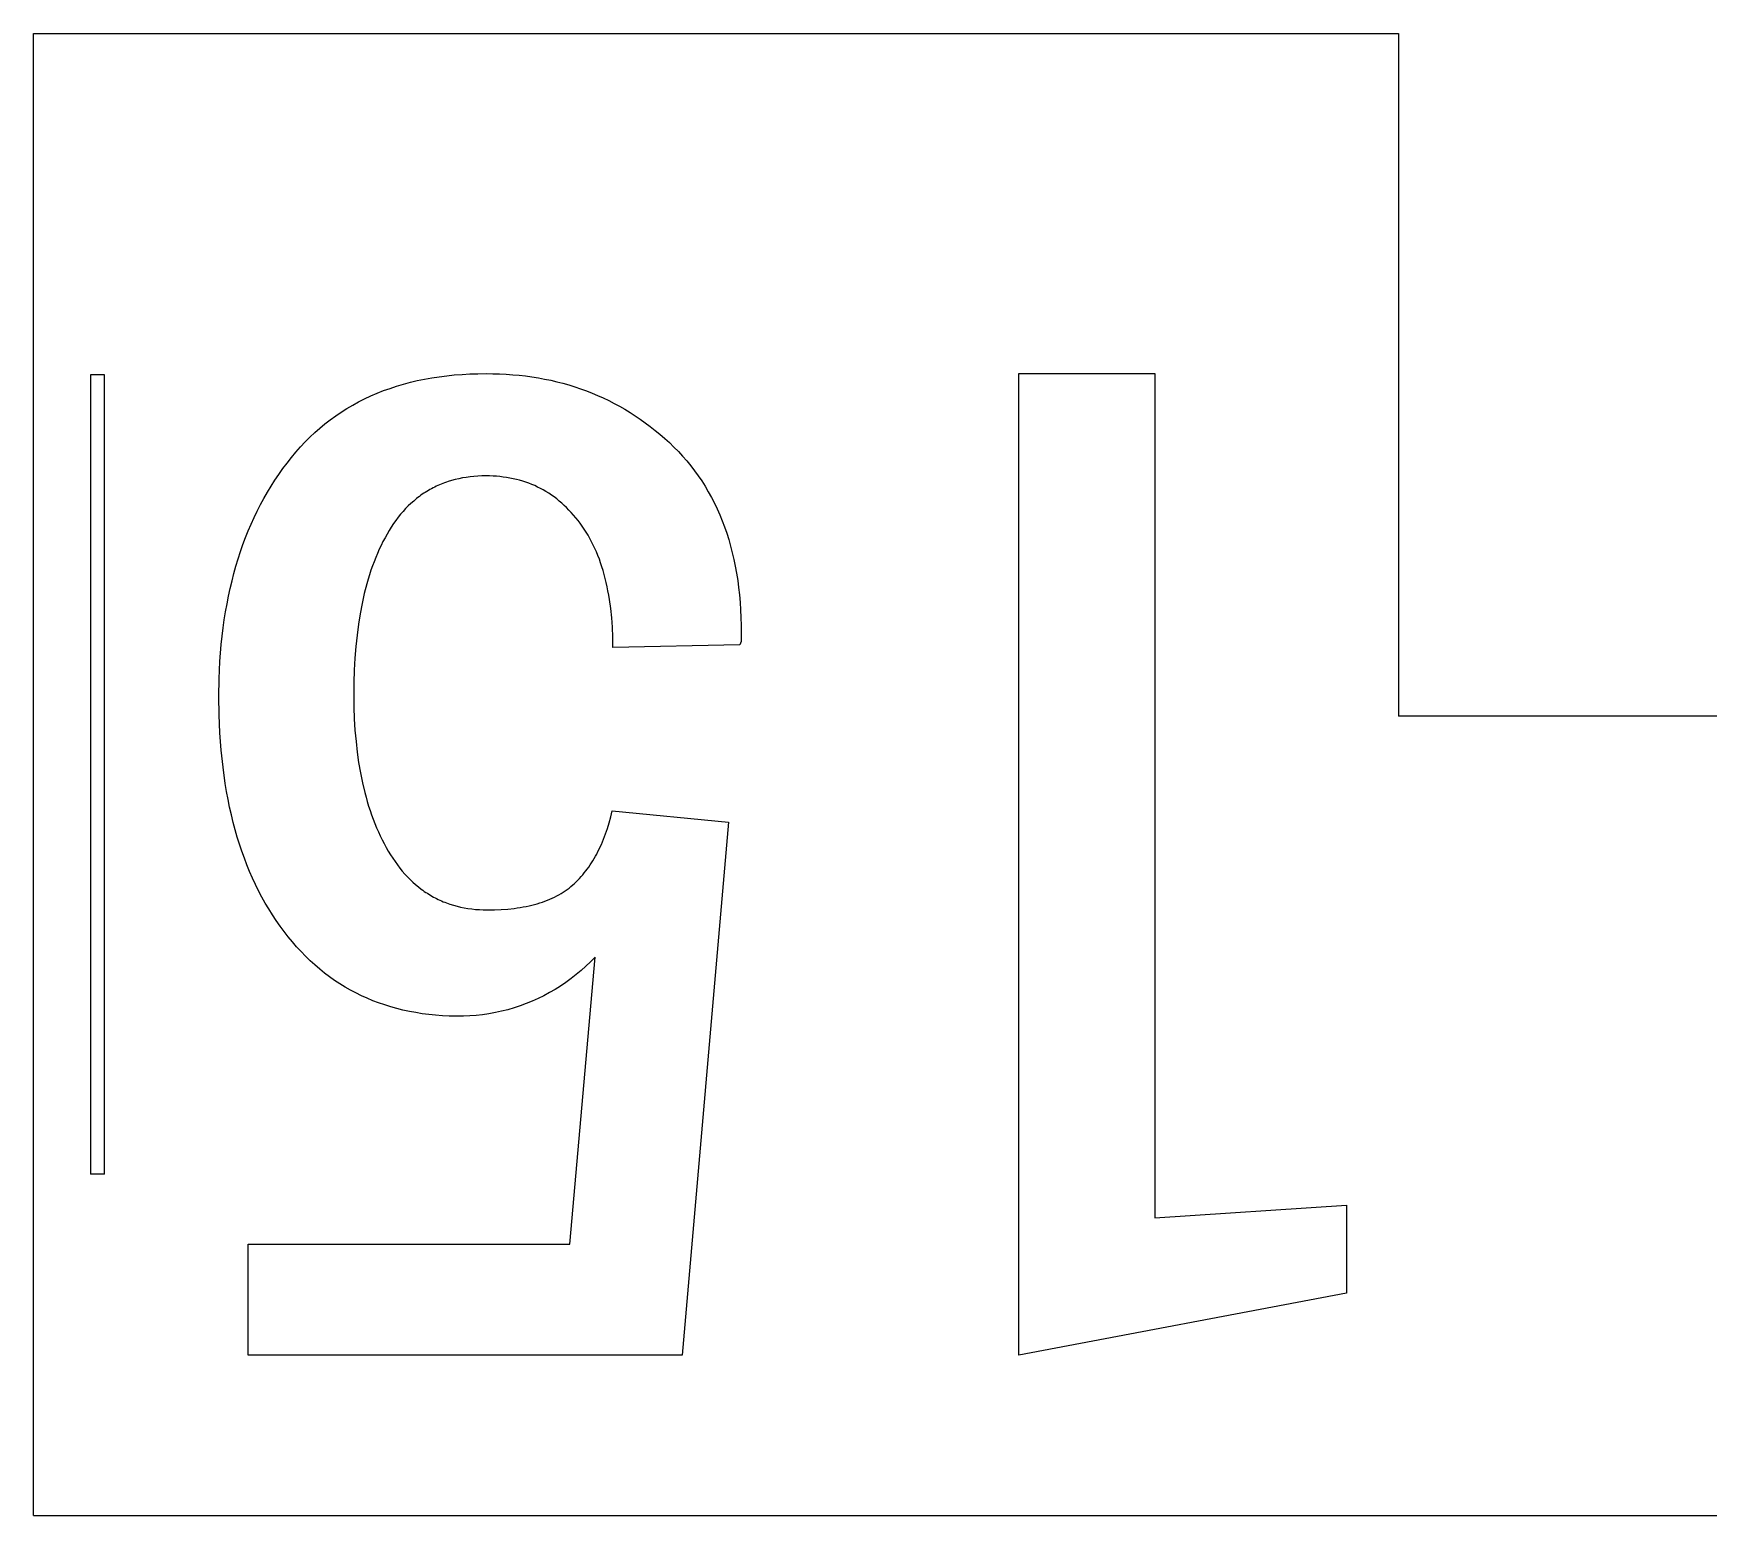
# Model space of a CAD drawing. Header units: inches. Extents: x -28 to 28, y 0 to 215.
# Drawn here: x -15 to -0.28, y 147.32 to 160.34 of the extents above; entities that cross this region are included whole.
import ezdxf

# ---------------------------------------------------------------- set-up
doc = ezdxf.new("R2010")
doc.units = ezdxf.units.IN
doc.header["$MEASUREMENT"] = 0
doc.layers.add('Linework', color=7, linetype='Continuous', true_color=0x000000)

msp = doc.modelspace()

# ---------------------------------------------------------------- linework, layer by layer
at = {"layer": 'Linework'}
for p, q in [((-15, 160.341), (-3, 160.341)), ((-15, 147.318), (-15, 160.341)), ((-3, 160.341), (-3, 154.341)), ((-14.375, 157.341), (-14.5, 157.341)), ((-14.5, 157.341), (-14.5, 150.318)), ((-14.375, 150.318), (-14.375, 157.341)), ((-11.808, 157.242), (-11.748, 157.26)), ((-11.748, 157.26), (-11.687, 157.276)), ((-11.687, 157.276), (-11.626, 157.291)), ((-11.626, 157.291), (-11.563, 157.304)), ((-11.563, 157.304), (-11.499, 157.315)), ((-11.499, 157.315), (-11.434, 157.325)), ((-11.434, 157.325), (-11.368, 157.334)), ((-11.368, 157.334), (-11.301, 157.341)), ((-11.301, 157.341), (-11.233, 157.346)), ((-11.233, 157.346), (-11.164, 157.35)), ((-11.164, 157.35), (-11.094, 157.352)), ((-11.094, 157.352), (-11.022, 157.353)), ((-11.022, 157.353), (-10.963, 157.352)), ((-10.963, 157.352), (-10.904, 157.351)), ((-10.904, 157.351), (-10.845, 157.348)), ((-10.845, 157.348), (-10.787, 157.343)), ((-10.787, 157.343), (-10.73, 157.338)), ((-10.73, 157.338), (-10.674, 157.332)), ((-10.674, 157.332), (-10.618, 157.324)), ((-10.618, 157.324), (-10.562, 157.315)), ((-10.562, 157.315), (-10.507, 157.305)), ((-10.507, 157.305), (-10.453, 157.294)), ((-10.453, 157.294), (-10.4, 157.281)), ((-10.4, 157.281), (-10.347, 157.268)), ((-10.347, 157.268), (-10.294, 157.253)), ((-10.294, 157.253), (-10.242, 157.237)), ((-6.338, 148.727), (-6.338, 157.353)), ((-6.338, 157.353), (-5.144, 157.353)), ((-5.144, 157.353), (-5.144, 149.933)), ((-12.142, 157.104), (-12.089, 157.131)), ((-12.089, 157.131), (-12.035, 157.157)), ((-12.035, 157.157), (-11.98, 157.18)), ((-11.98, 157.18), (-11.923, 157.203)), ((-11.923, 157.203), (-11.866, 157.223)), ((-11.866, 157.223), (-11.808, 157.242)), ((-10.242, 157.237), (-10.191, 157.219)), ((-10.191, 157.219), (-10.14, 157.201)), ((-10.14, 157.201), (-10.09, 157.182)), ((-10.09, 157.182), (-10.041, 157.161)), ((-10.041, 157.161), (-9.992, 157.139)), ((-9.992, 157.139), (-9.944, 157.116)), ((-9.944, 157.116), (-9.896, 157.091)), ((-12.391, 156.947), (-12.343, 156.982)), ((-12.343, 156.982), (-12.295, 157.015)), ((-12.295, 157.015), (-12.245, 157.046)), ((-12.245, 157.046), (-12.194, 157.076)), ((-12.194, 157.076), (-12.142, 157.104)), ((-9.896, 157.091), (-9.849, 157.066)), ((-9.849, 157.066), (-9.802, 157.039)), ((-9.802, 157.039), (-9.756, 157.011)), ((-9.756, 157.011), (-9.711, 156.982)), ((-9.711, 156.982), (-9.666, 156.952)), ((-12.571, 156.794), (-12.528, 156.834)), ((-12.528, 156.834), (-12.483, 156.873)), ((-12.483, 156.873), (-12.438, 156.911)), ((-12.438, 156.911), (-12.391, 156.947)), ((-9.666, 156.952), (-9.622, 156.921)), ((-9.622, 156.921), (-9.579, 156.888)), ((-9.579, 156.888), (-9.536, 156.854)), ((-9.536, 156.854), (-9.493, 156.819)), ((-9.493, 156.819), (-9.451, 156.783)), ((-12.694, 156.663), (-12.654, 156.708)), ((-12.654, 156.708), (-12.613, 156.752)), ((-12.613, 156.752), (-12.571, 156.794)), ((-9.451, 156.783), (-9.41, 156.746)), ((-9.41, 156.746), (-9.37, 156.707)), ((-9.37, 156.707), (-9.331, 156.668)), ((-9.331, 156.668), (-9.294, 156.627)), ((-12.844, 156.467), (-12.808, 156.518)), ((-12.808, 156.518), (-12.771, 156.567)), ((-12.771, 156.567), (-12.733, 156.616)), ((-12.733, 156.616), (-12.694, 156.663)), ((-9.294, 156.627), (-9.257, 156.585)), ((-9.257, 156.585), (-9.222, 156.543)), ((-9.222, 156.543), (-9.189, 156.499)), ((-12.912, 156.364), (-12.878, 156.416)), ((-12.878, 156.416), (-12.844, 156.467)), ((-11.445, 156.369), (-11.459, 156.363)), ((-11.43, 156.376), (-11.445, 156.369)), ((-11.416, 156.382), (-11.43, 156.376)), ((-11.401, 156.388), (-11.416, 156.382)), ((-11.386, 156.393), (-11.401, 156.388)), ((-11.371, 156.398), (-11.386, 156.393)), ((-11.356, 156.404), (-11.371, 156.398)), ((-11.325, 156.413), (-11.356, 156.404)), ((-11.293, 156.422), (-11.325, 156.413)), ((-11.261, 156.429), (-11.293, 156.422)), ((-11.229, 156.436), (-11.261, 156.429)), ((-11.196, 156.441), (-11.229, 156.436)), ((-11.162, 156.446), (-11.196, 156.441)), ((-11.128, 156.449), (-11.162, 156.446)), ((-11.093, 156.452), (-11.128, 156.449)), ((-11.058, 156.453), (-11.093, 156.452)), ((-11.022, 156.454), (-11.058, 156.453)), ((-10.991, 156.453), (-11.022, 156.454)), ((-10.96, 156.452), (-10.991, 156.453)), ((-10.93, 156.45), (-10.96, 156.452)), ((-10.9, 156.447), (-10.93, 156.45)), ((-10.87, 156.444), (-10.9, 156.447)), ((-10.841, 156.44), (-10.87, 156.444)), ((-10.812, 156.435), (-10.841, 156.44)), ((-10.783, 156.429), (-10.812, 156.435)), ((-10.755, 156.423), (-10.783, 156.429)), ((-10.727, 156.415), (-10.755, 156.423)), ((-10.7, 156.407), (-10.727, 156.415)), ((-10.673, 156.398), (-10.7, 156.407)), ((-10.646, 156.389), (-10.673, 156.398)), ((-10.62, 156.379), (-10.646, 156.389)), ((-10.594, 156.368), (-10.62, 156.379)), ((-9.189, 156.499), (-9.156, 156.454)), ((-9.156, 156.454), (-9.126, 156.409)), ((-9.126, 156.409), (-9.096, 156.362)), ((-13.005, 156.201), (-12.975, 156.256)), ((-12.975, 156.256), (-12.944, 156.31)), ((-12.944, 156.31), (-12.912, 156.364)), ((-11.658, 156.233), (-11.682, 156.212)), ((-11.646, 156.244), (-11.658, 156.233)), ((-11.633, 156.254), (-11.646, 156.244)), ((-11.621, 156.264), (-11.633, 156.254)), ((-11.608, 156.273), (-11.621, 156.264)), ((-11.595, 156.283), (-11.608, 156.273)), ((-11.582, 156.292), (-11.595, 156.283)), ((-11.569, 156.301), (-11.582, 156.292)), ((-11.556, 156.309), (-11.569, 156.301)), ((-11.542, 156.318), (-11.556, 156.309)), ((-11.529, 156.326), (-11.542, 156.318)), ((-11.515, 156.334), (-11.529, 156.326)), ((-11.501, 156.341), (-11.515, 156.334)), ((-11.487, 156.349), (-11.501, 156.341)), ((-11.473, 156.356), (-11.487, 156.349)), ((-11.459, 156.363), (-11.473, 156.356)), ((-10.569, 156.356), (-10.594, 156.368)), ((-10.544, 156.343), (-10.569, 156.356)), ((-10.519, 156.33), (-10.544, 156.343)), ((-10.495, 156.316), (-10.519, 156.33)), ((-10.471, 156.301), (-10.495, 156.316)), ((-10.447, 156.285), (-10.471, 156.301)), ((-10.424, 156.269), (-10.447, 156.285)), ((-10.401, 156.251), (-10.424, 156.269)), ((-10.379, 156.233), (-10.401, 156.251)), ((-10.357, 156.215), (-10.379, 156.233)), ((-9.096, 156.362), (-9.068, 156.314)), ((-9.068, 156.314), (-9.041, 156.265)), ((-9.041, 156.265), (-9.015, 156.215)), ((-13.087, 156.029), (-13.061, 156.087)), ((-13.061, 156.087), (-13.033, 156.145)), ((-13.033, 156.145), (-13.005, 156.201)), ((-11.794, 156.09), (-11.815, 156.062)), ((-11.773, 156.116), (-11.794, 156.09)), ((-11.751, 156.142), (-11.773, 156.116)), ((-11.729, 156.166), (-11.751, 156.142)), ((-11.706, 156.19), (-11.729, 156.166)), ((-11.682, 156.212), (-11.706, 156.19)), ((-10.335, 156.195), (-10.357, 156.215)), ((-10.314, 156.175), (-10.335, 156.195)), ((-10.293, 156.154), (-10.314, 156.175)), ((-10.273, 156.132), (-10.293, 156.154)), ((-10.252, 156.11), (-10.273, 156.132)), ((-10.233, 156.086), (-10.252, 156.11)), ((-10.213, 156.062), (-10.233, 156.086)), ((-9.015, 156.215), (-8.991, 156.164)), ((-8.991, 156.164), (-8.968, 156.112)), ((-8.968, 156.112), (-8.946, 156.059)), ((-13.136, 155.911), (-13.112, 155.97)), ((-13.112, 155.97), (-13.087, 156.029)), ((-11.892, 155.942), (-11.91, 155.91)), ((-11.874, 155.974), (-11.892, 155.942)), ((-11.855, 156.004), (-11.874, 155.974)), ((-11.835, 156.034), (-11.855, 156.004)), ((-11.815, 156.062), (-11.835, 156.034)), ((-10.194, 156.037), (-10.213, 156.062)), ((-10.176, 156.012), (-10.194, 156.037)), ((-10.159, 155.986), (-10.176, 156.012)), ((-10.141, 155.959), (-10.159, 155.986)), ((-10.125, 155.932), (-10.141, 155.959)), ((-10.109, 155.904), (-10.125, 155.932)), ((-8.946, 156.059), (-8.925, 156.005)), ((-8.925, 156.005), (-8.906, 155.95)), ((-8.906, 155.95), (-8.889, 155.894)), ((-13.201, 155.725), (-13.181, 155.788)), ((-13.181, 155.788), (-13.159, 155.85)), ((-13.159, 155.85), (-13.136, 155.911)), ((-11.961, 155.809), (-11.977, 155.773)), ((-11.945, 155.843), (-11.961, 155.809)), ((-11.928, 155.877), (-11.945, 155.843)), ((-11.91, 155.91), (-11.928, 155.877)), ((-10.094, 155.875), (-10.109, 155.904)), ((-10.079, 155.846), (-10.094, 155.875)), ((-10.065, 155.816), (-10.079, 155.846)), ((-10.052, 155.785), (-10.065, 155.816)), ((-10.039, 155.754), (-10.052, 155.785)), ((-8.889, 155.894), (-8.872, 155.837)), ((-8.872, 155.837), (-8.857, 155.779)), ((-13.239, 155.597), (-13.22, 155.661)), ((-13.22, 155.661), (-13.201, 155.725)), ((-12.02, 155.662), (-12.034, 155.624)), ((-12.006, 155.7), (-12.02, 155.662)), ((-11.992, 155.737), (-12.006, 155.7)), ((-11.977, 155.773), (-11.992, 155.737)), ((-10.026, 155.722), (-10.039, 155.754)), ((-10.015, 155.689), (-10.026, 155.722)), ((-10.004, 155.656), (-10.015, 155.689)), ((-9.993, 155.622), (-10.004, 155.656)), ((-8.857, 155.779), (-8.843, 155.719)), ((-8.843, 155.719), (-8.831, 155.659)), ((-8.831, 155.659), (-8.82, 155.598)), ((-13.271, 155.465), (-13.255, 155.531)), ((-13.255, 155.531), (-13.239, 155.597)), ((-12.07, 155.504), (-12.092, 155.42)), ((-12.059, 155.545), (-12.07, 155.504)), ((-12.046, 155.585), (-12.059, 155.545)), ((-12.034, 155.624), (-12.046, 155.585)), ((-9.983, 155.588), (-9.993, 155.622)), ((-9.974, 155.553), (-9.983, 155.588)), ((-9.965, 155.517), (-9.974, 155.553)), ((-9.957, 155.48), (-9.965, 155.517)), ((-8.82, 155.598), (-8.81, 155.535)), ((-8.81, 155.535), (-8.802, 155.472)), ((-13.299, 155.329), (-13.286, 155.397)), ((-13.286, 155.397), (-13.271, 155.465)), ((-12.092, 155.42), (-12.111, 155.333)), ((-9.95, 155.443), (-9.957, 155.48)), ((-9.943, 155.405), (-9.95, 155.443)), ((-9.937, 155.367), (-9.943, 155.405)), ((-9.926, 155.288), (-9.937, 155.367)), ((-8.802, 155.472), (-8.795, 155.408)), ((-8.795, 155.408), (-8.789, 155.342)), ((-8.789, 155.342), (-8.784, 155.276)), ((-13.323, 155.189), (-13.312, 155.26)), ((-13.312, 155.26), (-13.299, 155.329)), ((-12.129, 155.243), (-12.143, 155.15)), ((-12.111, 155.333), (-12.129, 155.243)), ((-9.917, 155.207), (-9.926, 155.288)), ((-9.911, 155.123), (-9.917, 155.207)), ((-8.784, 155.276), (-8.781, 155.208)), ((-8.781, 155.208), (-8.779, 155.14)), ((-13.349, 154.973), (-13.333, 155.118)), ((-13.333, 155.118), (-13.323, 155.189)), ((-12.156, 155.053), (-12.166, 154.954)), ((-12.143, 155.15), (-12.156, 155.053)), ((-9.908, 155.036), (-9.911, 155.123)), ((-8.779, 155.14), (-8.779, 155.07)), ((-8.779, 155.07), (-8.779, 154.999)), ((-13.361, 154.824), (-13.349, 154.973)), ((-12.166, 154.954), (-12.174, 154.852)), ((-9.907, 154.947), (-9.908, 155.036)), ((-8.791, 154.97), (-9.907, 154.947)), ((-8.779, 154.999), (-8.791, 154.97)), ((-13.368, 154.671), (-13.361, 154.824)), ((-12.174, 154.852), (-12.18, 154.746)), ((-13.37, 154.515), (-13.368, 154.671)), ((-12.183, 154.638), (-12.184, 154.526)), ((-12.18, 154.746), (-12.183, 154.638)), ((-13.368, 154.353), (-13.37, 154.515)), ((-12.184, 154.526), (-12.183, 154.421)), ((-13.361, 154.196), (-13.368, 154.353)), ((-12.183, 154.421), (-12.18, 154.318)), ((-12.18, 154.318), (-12.174, 154.218)), ((0, 154.341), (-3, 154.341)), ((-13.35, 154.043), (-13.361, 154.196)), ((-12.174, 154.218), (-12.165, 154.121)), ((-13.334, 153.895), (-13.35, 154.043)), ((-12.165, 154.121), (-12.155, 154.026)), ((-12.155, 154.026), (-12.142, 153.934)), ((-13.314, 153.751), (-13.334, 153.895)), ((-12.142, 153.934), (-12.126, 153.844)), ((-13.302, 153.68), (-13.314, 153.751)), ((-12.126, 153.844), (-12.109, 153.757)), ((-12.109, 153.757), (-12.088, 153.673)), ((-13.29, 153.611), (-13.302, 153.68)), ((-13.276, 153.543), (-13.29, 153.611)), ((-12.088, 153.673), (-12.077, 153.632)), ((-12.077, 153.632), (-12.066, 153.592)), ((-12.066, 153.592), (-12.054, 153.552)), ((-13.26, 153.475), (-13.276, 153.543)), ((-13.244, 153.409), (-13.26, 153.475)), ((-12.054, 153.552), (-12.041, 153.512)), ((-12.041, 153.512), (-12.028, 153.474)), ((-12.028, 153.474), (-12.014, 153.436)), ((-12.014, 153.436), (-11.999, 153.399)), ((-9.94, 153.405), (-9.926, 153.457)), ((-9.926, 153.457), (-9.913, 153.51)), ((-9.913, 153.51), (-8.89, 153.411)), ((-13.227, 153.344), (-13.244, 153.409)), ((-13.209, 153.28), (-13.227, 153.344)), ((-13.189, 153.217), (-13.209, 153.28)), ((-11.999, 153.399), (-11.984, 153.362)), ((-11.984, 153.362), (-11.968, 153.326)), ((-11.968, 153.326), (-11.952, 153.291)), ((-11.952, 153.291), (-11.935, 153.256)), ((-9.989, 153.261), (-9.971, 153.307)), ((-9.971, 153.307), (-9.955, 153.355)), ((-9.955, 153.355), (-9.94, 153.405)), ((-8.89, 153.411), (-9.299, 148.727)), ((-13.168, 153.156), (-13.189, 153.217)), ((-13.146, 153.095), (-13.168, 153.156)), ((-11.935, 153.256), (-11.918, 153.223)), ((-11.918, 153.223), (-11.899, 153.189)), ((-11.899, 153.189), (-11.881, 153.157)), ((-11.881, 153.157), (-11.862, 153.125)), ((-10.06, 153.111), (-10.049, 153.131)), ((-10.049, 153.131), (-10.038, 153.152)), ((-10.038, 153.152), (-10.028, 153.173)), ((-10.028, 153.173), (-10.018, 153.194)), ((-10.018, 153.194), (-10.008, 153.216)), ((-10.008, 153.216), (-9.998, 153.238)), ((-9.998, 153.238), (-9.989, 153.261)), ((-13.124, 153.035), (-13.146, 153.095)), ((-13.1, 152.977), (-13.124, 153.035)), ((-11.862, 153.125), (-11.842, 153.094)), ((-11.842, 153.094), (-11.821, 153.064)), ((-11.821, 153.064), (-11.801, 153.035)), ((-11.801, 153.035), (-11.779, 153.008)), ((-11.779, 153.008), (-11.758, 152.981)), ((-10.145, 152.982), (-10.132, 152.999)), ((-10.132, 152.999), (-10.119, 153.016)), ((-10.119, 153.016), (-10.107, 153.035)), ((-10.107, 153.035), (-10.095, 153.053)), ((-10.095, 153.053), (-10.083, 153.072)), ((-10.083, 153.072), (-10.071, 153.091)), ((-10.071, 153.091), (-10.06, 153.111)), ((-13.074, 152.919), (-13.1, 152.977)), ((-13.048, 152.863), (-13.074, 152.919)), ((-13.021, 152.807), (-13.048, 152.863)), ((-11.758, 152.981), (-11.735, 152.955)), ((-11.735, 152.955), (-11.712, 152.93)), ((-11.712, 152.93), (-11.689, 152.907)), ((-11.689, 152.907), (-11.665, 152.884)), ((-11.665, 152.884), (-11.641, 152.862)), ((-11.641, 152.862), (-11.616, 152.842)), ((-11.616, 152.842), (-11.591, 152.822)), ((-10.292, 152.832), (-10.276, 152.845)), ((-10.276, 152.845), (-10.26, 152.859)), ((-10.26, 152.859), (-10.245, 152.873)), ((-10.245, 152.873), (-10.23, 152.887)), ((-10.23, 152.887), (-10.215, 152.902)), ((-10.215, 152.902), (-10.2, 152.917)), ((-10.2, 152.917), (-10.186, 152.932)), ((-10.186, 152.932), (-10.172, 152.948)), ((-10.172, 152.948), (-10.159, 152.965)), ((-10.159, 152.965), (-10.145, 152.982)), ((-12.992, 152.753), (-13.021, 152.807)), ((-12.963, 152.7), (-12.992, 152.753)), ((-12.932, 152.648), (-12.963, 152.7)), ((-11.591, 152.822), (-11.578, 152.812)), ((-11.578, 152.812), (-11.565, 152.803)), ((-11.565, 152.803), (-11.552, 152.794)), ((-11.552, 152.794), (-11.538, 152.786)), ((-11.538, 152.786), (-11.525, 152.777)), ((-11.525, 152.777), (-11.511, 152.769)), ((-11.511, 152.769), (-11.498, 152.761)), ((-11.498, 152.761), (-11.484, 152.753)), ((-11.484, 152.753), (-11.47, 152.746)), ((-11.47, 152.746), (-11.456, 152.739)), ((-11.456, 152.739), (-11.442, 152.732)), ((-11.442, 152.732), (-11.427, 152.725)), ((-11.427, 152.725), (-11.413, 152.719)), ((-11.413, 152.719), (-11.398, 152.712)), ((-11.398, 152.712), (-11.384, 152.707)), ((-11.384, 152.707), (-11.369, 152.701)), ((-11.369, 152.701), (-11.354, 152.695)), ((-11.354, 152.695), (-11.339, 152.69)), ((-11.339, 152.69), (-11.308, 152.681)), ((-10.62, 152.682), (-10.595, 152.688)), ((-10.595, 152.688), (-10.572, 152.694)), ((-10.572, 152.694), (-10.549, 152.702)), ((-10.549, 152.702), (-10.526, 152.709)), ((-10.526, 152.709), (-10.504, 152.717)), ((-10.504, 152.717), (-10.482, 152.725)), ((-10.482, 152.725), (-10.461, 152.734)), ((-10.461, 152.734), (-10.44, 152.743)), ((-10.44, 152.743), (-10.42, 152.753)), ((-10.42, 152.753), (-10.4, 152.763)), ((-10.4, 152.763), (-10.381, 152.773)), ((-10.381, 152.773), (-10.362, 152.784)), ((-10.362, 152.784), (-10.344, 152.796)), ((-10.344, 152.796), (-10.326, 152.807)), ((-10.326, 152.807), (-10.309, 152.82)), ((-10.309, 152.82), (-10.292, 152.832)), ((-12.9, 152.597), (-12.932, 152.648)), ((-12.867, 152.547), (-12.9, 152.597)), ((-12.833, 152.498), (-12.867, 152.547)), ((-11.308, 152.681), (-11.277, 152.672)), ((-11.277, 152.672), (-11.246, 152.664)), ((-11.246, 152.664), (-11.214, 152.658)), ((-11.214, 152.658), (-11.181, 152.652)), ((-11.181, 152.652), (-11.148, 152.648)), ((-11.148, 152.648), (-11.114, 152.644)), ((-11.114, 152.644), (-11.08, 152.642)), ((-11.08, 152.642), (-11.046, 152.64)), ((-11.046, 152.64), (-11.011, 152.64)), ((-11.011, 152.64), (-10.949, 152.641)), ((-10.949, 152.641), (-10.889, 152.643)), ((-10.889, 152.643), (-10.831, 152.647)), ((-10.831, 152.647), (-10.775, 152.653)), ((-10.775, 152.653), (-10.748, 152.657)), ((-10.748, 152.657), (-10.721, 152.661)), ((-10.721, 152.661), (-10.695, 152.666)), ((-10.695, 152.666), (-10.67, 152.671)), ((-10.67, 152.671), (-10.644, 152.676)), ((-10.644, 152.676), (-10.62, 152.682)), ((-12.798, 152.45), (-12.833, 152.498)), ((-12.761, 152.403), (-12.798, 152.45)), ((-12.724, 152.358), (-12.761, 152.403)), ((-12.687, 152.315), (-12.724, 152.358)), ((-12.648, 152.273), (-12.687, 152.315)), ((-12.608, 152.232), (-12.648, 152.273)), ((-12.568, 152.193), (-12.608, 152.232)), ((-12.527, 152.156), (-12.568, 152.193)), ((-12.484, 152.12), (-12.527, 152.156)), ((-12.442, 152.085), (-12.484, 152.12)), ((-10.286, 149.702), (-10.064, 152.225)), ((-10.187, 152.107), (-10.23, 152.071)), ((-10.144, 152.145), (-10.187, 152.107)), ((-10.104, 152.184), (-10.144, 152.145)), ((-10.064, 152.225), (-10.104, 152.184)), ((-12.398, 152.052), (-12.442, 152.085)), ((-12.353, 152.021), (-12.398, 152.052)), ((-12.308, 151.991), (-12.353, 152.021)), ((-12.261, 151.962), (-12.308, 151.991)), ((-12.214, 151.935), (-12.261, 151.962)), ((-10.367, 151.971), (-10.415, 151.941)), ((-10.32, 152.003), (-10.367, 151.971)), ((-10.275, 152.036), (-10.32, 152.003)), ((-10.23, 152.071), (-10.275, 152.036)), ((-12.166, 151.91), (-12.214, 151.935)), ((-12.117, 151.886), (-12.166, 151.91)), ((-12.068, 151.863), (-12.117, 151.886)), ((-12.017, 151.842), (-12.068, 151.863)), ((-11.966, 151.823), (-12.017, 151.842)), ((-11.913, 151.805), (-11.966, 151.823)), ((-11.86, 151.788), (-11.913, 151.805)), ((-10.669, 151.816), (-10.722, 151.797)), ((-10.616, 151.838), (-10.669, 151.816)), ((-10.565, 151.861), (-10.616, 151.838)), ((-10.514, 151.886), (-10.565, 151.861)), ((-10.464, 151.913), (-10.514, 151.886)), ((-10.415, 151.941), (-10.464, 151.913)), ((-11.806, 151.773), (-11.86, 151.788)), ((-11.752, 151.759), (-11.806, 151.773)), ((-11.696, 151.747), (-11.752, 151.759)), ((-11.64, 151.737), (-11.696, 151.747)), ((-11.582, 151.728), (-11.64, 151.737)), ((-11.524, 151.72), (-11.582, 151.728)), ((-11.465, 151.714), (-11.524, 151.72)), ((-11.405, 151.71), (-11.465, 151.714)), ((-11.345, 151.707), (-11.405, 151.71)), ((-11.283, 151.705), (-11.345, 151.707)), ((-11.221, 151.705), (-11.283, 151.705)), ((-11.164, 151.708), (-11.221, 151.705)), ((-11.108, 151.712), (-11.164, 151.708)), ((-11.052, 151.719), (-11.108, 151.712)), ((-10.996, 151.727), (-11.052, 151.719)), ((-10.94, 151.737), (-10.996, 151.727)), ((-10.885, 151.749), (-10.94, 151.737)), ((-10.83, 151.763), (-10.885, 151.749)), ((-10.776, 151.779), (-10.83, 151.763)), ((-10.722, 151.797), (-10.776, 151.779)), ((-14.375, 150.318), (-14.5, 150.318)), ((-5.144, 149.933), (-3.459, 150.045)), ((-3.459, 150.045), (-3.459, 149.271)), ((-13.113, 148.727), (-13.113, 149.702)), ((-13.113, 149.702), (-10.286, 149.702)), ((-3.459, 149.271), (-6.338, 148.727)), ((-9.299, 148.727), (-13.113, 148.727)), ((-15, 147.318), (15, 147.318))]:
    msp.add_line(p, q, dxfattribs=at)

doc.saveas('drawing.dxf')
